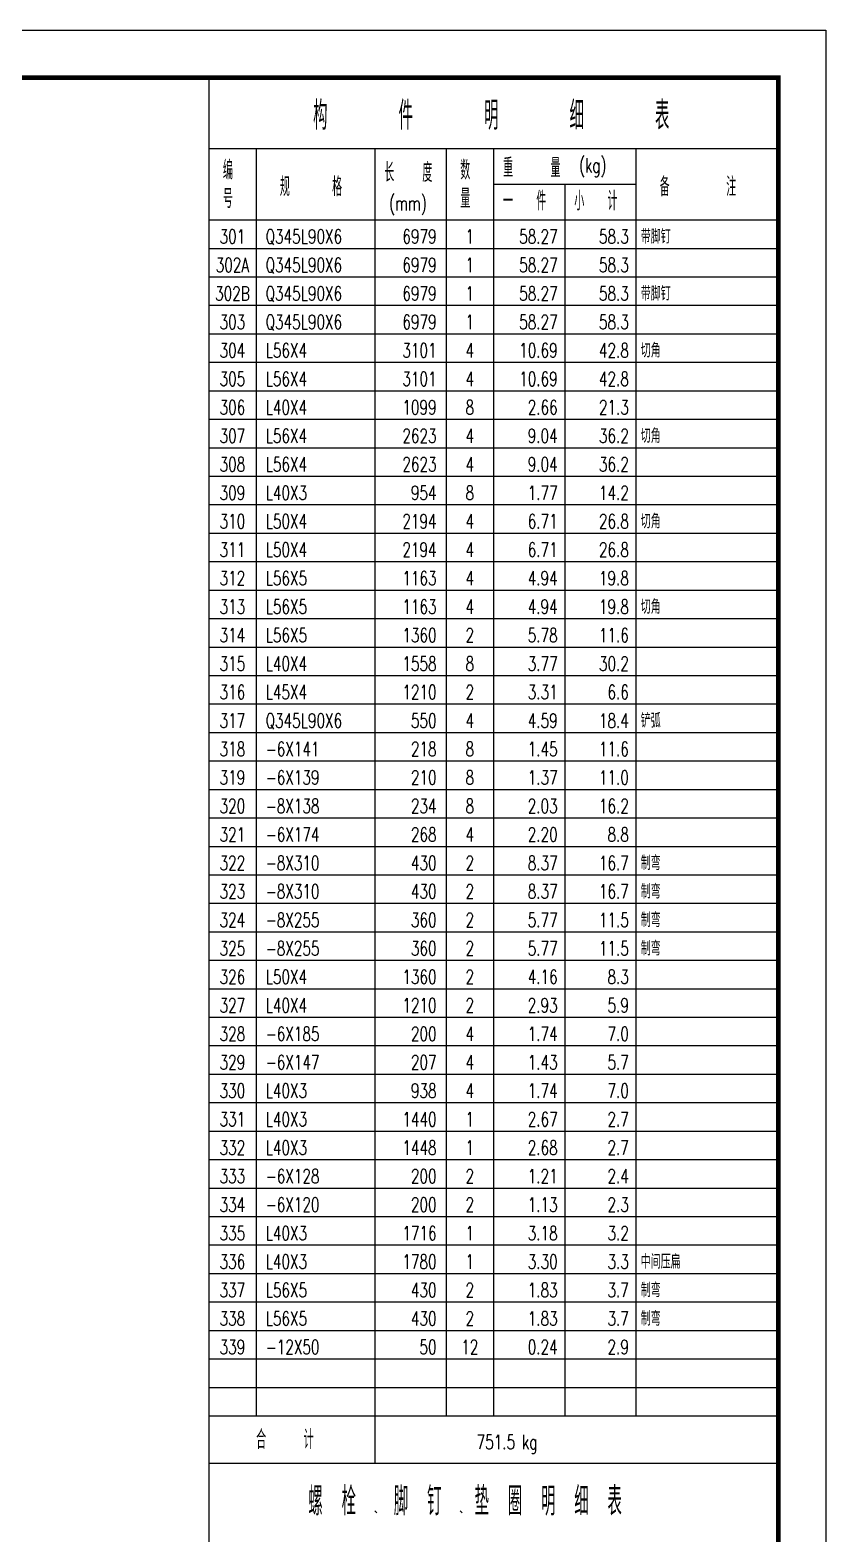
# Model space of a CAD drawing. Header units: millimetres. Extents: x 25936 to 26777, y -10793 to -10199.
# Drawn here: x 26609 to 26776.7, y -10515.6 to -10198.7 of the extents above; entities that cross this region are included whole.
import ezdxf
from ezdxf.enums import TextEntityAlignment as Align

# ---------------------------------------------------------------- set-up
doc = ezdxf.new("R2010")
doc.units = ezdxf.units.MM
doc.header["$LTSCALE"] = 10
doc.styles.get("Standard").update_dxf_attribs({"font": 'SIMPLEX.shx', "width": 0.7, "bigfont": 'gbhzfs.shx'})

# ---------------------------------------------------------------- blocks, each defined once
blk = doc.blocks.new('GWTKA1')
for p, q in [((21789.71, -9171.88), (22630.71, -9171.88)), ((22630.71, -9171.88), (22630.71, -9765.88))]:
    blk.add_line(p, q)
at = {"const_width": 1}
blk.add_lwpolyline([(21814.71, -9755.88), (21814.71, -9181.88), (22620.71, -9181.88), (22620.71, -9755.88), (21814.71, -9755.88)], dxfattribs=at)

msp = doc.modelspace()

# ---------------------------------------------------------------- linework, layer by layer
for p, q in [((26646.658, -10208.667), (26646.658, -10490.667)), ((26766.658, -10208.667), (26766.658, -10490.667)), ((26766.658, -10223.667), (26646.658, -10223.667)), ((26656.658, -10223.667), (26656.658, -10490.667)), ((26681.658, -10223.667), (26681.658, -10490.667)), ((26696.658, -10223.667), (26696.658, -10490.667)), ((26706.658, -10223.667), (26706.658, -10490.667)), ((26736.658, -10223.667), (26736.658, -10490.667)), ((26706.658, -10231.167), (26736.658, -10231.167)), ((26721.658, -10231.167), (26721.658, -10490.667)), ((26646.658, -10238.667), (26766.658, -10238.667)), ((26646.658, -10244.667), (26766.658, -10244.667)), ((26646.658, -10250.667), (26766.658, -10250.667)), ((26646.658, -10256.667), (26766.658, -10256.667)), ((26646.658, -10262.667), (26766.658, -10262.667)), ((26646.658, -10268.667), (26766.658, -10268.667)), ((26646.658, -10274.667), (26766.658, -10274.667)), ((26646.658, -10280.667), (26766.658, -10280.667)), ((26646.658, -10286.667), (26766.658, -10286.667)), ((26646.658, -10292.667), (26766.658, -10292.667)), ((26646.658, -10298.667), (26766.658, -10298.667)), ((26646.658, -10304.667), (26766.658, -10304.667)), ((26646.658, -10310.667), (26766.658, -10310.667)), ((26646.658, -10316.667), (26766.658, -10316.667)), ((26646.658, -10322.667), (26766.658, -10322.667)), ((26646.658, -10328.667), (26766.658, -10328.667)), ((26646.658, -10334.667), (26766.658, -10334.667)), ((26646.658, -10340.667), (26766.658, -10340.667)), ((26646.658, -10346.667), (26766.658, -10346.667)), ((26646.658, -10352.667), (26766.658, -10352.667)), ((26646.658, -10358.667), (26766.658, -10358.667)), ((26646.658, -10364.667), (26766.658, -10364.667)), ((26646.658, -10370.667), (26766.658, -10370.667)), ((26646.658, -10376.667), (26766.658, -10376.667)), ((26646.658, -10382.667), (26766.658, -10382.667)), ((26646.658, -10388.667), (26766.658, -10388.667)), ((26646.658, -10394.667), (26766.658, -10394.667)), ((26646.658, -10400.667), (26766.658, -10400.667)), ((26646.658, -10406.667), (26766.658, -10406.667)), ((26646.658, -10412.667), (26766.658, -10412.667)), ((26646.658, -10418.667), (26766.658, -10418.667)), ((26646.658, -10424.667), (26766.658, -10424.667)), ((26646.658, -10430.667), (26766.658, -10430.667)), ((26646.658, -10436.667), (26766.658, -10436.667)), ((26646.658, -10442.667), (26766.658, -10442.667)), ((26646.658, -10448.667), (26766.658, -10448.667)), ((26646.658, -10454.667), (26766.658, -10454.667)), ((26646.658, -10460.667), (26766.658, -10460.667)), ((26646.658, -10466.667), (26766.658, -10466.667)), ((26646.658, -10472.667), (26766.658, -10472.667)), ((26646.658, -10478.667), (26766.658, -10478.667)), ((26646.658, -10484.667), (26766.658, -10484.667)), ((26646.658, -10490.667), (26766.658, -10490.667)), ((26646.658, -10490.667), (26646.658, -10500.667)), ((26681.658, -10490.667), (26681.658, -10500.667)), ((26766.658, -10490.667), (26766.658, -10500.667)), ((26646.658, -10500.667), (26766.658, -10500.667)), ((26646.658, -10500.667), (26646.658, -10606.667)), ((26766.658, -10500.667), (26766.658, -10606.667)), ((26681.658, -10510.667), (26682.044, -10511.126)), ((26699.658, -10510.667), (26700.044, -10511.126))]:
    msp.add_line(p, q)

# ---------------------------------------------------------------- block references
msp.add_blockref('GWTKA1', (4145.944, -1026.791))

# ---------------------------------------------------------------- texts
at = {"width": 0.7}
for s, height, p in [('\\M+5B9B9', 6, (26668.658, -10219.667)), ('\\M+5BCFE', 6, (26686.658, -10219.667)), ('\\M+5CFB8', 6, (26722.658, -10219.667)), ('\\M+5B1ED', 6, (26740.658, -10219.667)), ('\\M+5C3F7', 6, (26704.658, -10219.667)), ('\\M+5B1E0', 4, (26649.658, -10230.167)), ('\\M+5CAFD', 4, (26699.658, -10230.167)), ('\\M+5D6D8', 4, (26708.658, -10229.667)), ('\\M+5C1BF', 4, (26718.658, -10229.667)), ('(kg)', 3, (26724.658, -10228.667)), ('\\M+5B3A4', 4, (26683.658, -10230.667)), ('\\M+5B6C8', 4, (26691.658, -10230.667)), ('\\M+5BAC5', 4, (26649.658, -10236.167)), ('\\M+5B9E6', 4, (26661.658, -10233.667)), ('\\M+5B8F1', 4, (26672.658, -10233.667)), ('\\M+5C1BF', 4, (26699.658, -10236.167)), ('\\M+5B1B8', 4, (26741.658, -10233.667)), ('\\M+5D7A2', 4, (26755.658, -10233.667)), ('(mm)', 3, (26684.658, -10236.667)), ('\\M+5D2BB', 4, (26708.658, -10236.667)), ('\\M+5BCFE', 4, (26715.658, -10236.667)), ('\\M+5D0A1', 4, (26723.658, -10236.667)), ('\\M+5BCC6', 4, (26730.658, -10236.667)), ('Q345L90X6', 3, (26658.658, -10243.667)), ('\\M+5B4F8\\M+5BDC5\\M+5B6A4', 3, (26737.658, -10243.667)), ('Q345L90X6', 3, (26658.658, -10249.667)), ('Q345L90X6', 3, (26658.658, -10255.667)), ('\\M+5B4F8\\M+5BDC5\\M+5B6A4', 3, (26737.658, -10255.667)), ('Q345L90X6', 3, (26658.658, -10261.667)), ('L56X4', 3, (26658.658, -10267.667)), ('\\M+5C7D0\\M+5BDC7', 3, (26737.658, -10267.667)), ('L56X4', 3, (26658.658, -10273.667)), ('L40X4', 3, (26658.658, -10279.667)), ('L56X4', 3, (26658.658, -10285.667)), ('\\M+5C7D0\\M+5BDC7', 3, (26737.658, -10285.667)), ('L56X4', 3, (26658.658, -10291.667)), ('L40X3', 3, (26658.658, -10297.667)), ('L50X4', 3, (26658.658, -10303.667)), ('\\M+5C7D0\\M+5BDC7', 3, (26737.658, -10303.667)), ('L50X4', 3, (26658.658, -10309.667)), ('L56X5', 3, (26658.658, -10315.667)), ('L56X5', 3, (26658.658, -10321.667)), ('\\M+5C7D0\\M+5BDC7', 3, (26737.658, -10321.667)), ('L56X5', 3, (26658.658, -10327.667)), ('L40X4', 3, (26658.658, -10333.667)), ('L45X4', 3, (26658.658, -10339.667)), ('Q345L90X6', 3, (26658.658, -10345.667)), ('\\M+5B2F9\\M+5BBA1', 3, (26737.658, -10345.667)), ('-6X141', 3, (26658.658, -10351.667)), ('-6X139', 3, (26658.658, -10357.667)), ('-8X138', 3, (26658.658, -10363.667)), ('-6X174', 3, (26658.658, -10369.667)), ('-8X310', 3, (26658.658, -10375.667)), ('\\M+5D6C6\\M+5CDE4', 3, (26737.658, -10375.667)), ('-8X310', 3, (26658.658, -10381.667)), ('\\M+5D6C6\\M+5CDE4', 3, (26737.658, -10381.667)), ('-8X255', 3, (26658.658, -10387.667)), ('\\M+5D6C6\\M+5CDE4', 3, (26737.658, -10387.667)), ('\\M+5D6C6\\M+5CDE4', 3, (26737.658, -10393.667)), ('-8X255', 3, (26658.658, -10393.667)), ('L50X4', 3, (26658.658, -10399.667)), ('L40X4', 3, (26658.658, -10405.667)), ('-6X185', 3, (26658.658, -10411.667)), ('-6X147', 3, (26658.658, -10417.667)), ('L40X3', 3, (26658.658, -10423.667)), ('L40X3', 3, (26658.658, -10429.667)), ('L40X3', 3, (26658.658, -10435.667)), ('-6X128', 3, (26658.658, -10441.667)), ('-6X120', 3, (26658.658, -10447.667)), ('L40X3', 3, (26658.658, -10453.667)), ('L40X3', 3, (26658.658, -10459.667)), ('\\M+5D6D0\\M+5BCE4\\M+5D1B9\\M+5B1E2', 3, (26737.658, -10459.667)), ('L56X5', 3, (26658.658, -10465.667)), ('\\M+5D6C6\\M+5CDE4', 3, (26737.658, -10465.667)), ('L56X5', 3, (26658.658, -10471.667)), ('\\M+5D6C6\\M+5CDE4', 3, (26737.658, -10471.667)), ('-12X50', 3, (26658.658, -10477.667)), ('\\M+5BACF', 4, (26656.658, -10497.667)), ('\\M+5BCC6', 4, (26666.658, -10497.667)), (' 751.5 kg', 3, (26701.658, -10497.667)), ('\\M+5C2DD', 6, (26667.658, -10511.667)), ('\\M+5CBA8', 6, (26674.658, -10511.667)), ('\\M+5BDC5', 6, (26685.658, -10511.667)), ('\\M+5B6A4', 6, (26692.658, -10511.667)), ('\\M+5B5E6', 6, (26702.658, -10511.667)), ('\\M+5C8A6', 6, (26709.658, -10511.667)), ('\\M+5C3F7', 6, (26716.658, -10511.667)), ('\\M+5CFB8', 6, (26723.658, -10511.667)), ('\\M+5B1ED', 6, (26730.658, -10511.667))]:
    msp.add_text(s, height=height, dxfattribs=at).set_placement(p)
for s, p in [('301', (26651.658, -10243.667)), ('1', (26701.658, -10243.667)), ('302A', (26651.658, -10249.667)), ('1', (26701.658, -10249.667)), ('302B', (26651.658, -10255.667)), ('1', (26701.658, -10255.667)), ('303', (26651.658, -10261.667)), ('1', (26701.658, -10261.667)), ('304', (26651.658, -10267.667)), ('4', (26701.658, -10267.667)), ('305', (26651.658, -10273.667)), ('4', (26701.658, -10273.667)), ('306', (26651.658, -10279.667)), ('8', (26701.658, -10279.667)), ('307', (26651.658, -10285.667)), ('4', (26701.658, -10285.667)), ('308', (26651.658, -10291.667)), ('4', (26701.658, -10291.667)), ('309', (26651.658, -10297.667)), ('8', (26701.658, -10297.667)), ('310', (26651.658, -10303.667)), ('4', (26701.658, -10303.667)), ('311', (26651.658, -10309.667)), ('4', (26701.658, -10309.667)), ('312', (26651.658, -10315.667)), ('4', (26701.658, -10315.667)), ('313', (26651.658, -10321.667)), ('4', (26701.658, -10321.667)), ('314', (26651.658, -10327.667)), ('2', (26701.658, -10327.667)), ('315', (26651.658, -10333.667)), ('8', (26701.658, -10333.667)), ('316', (26651.658, -10339.667)), ('2', (26701.658, -10339.667)), ('317', (26651.658, -10345.667)), ('4', (26701.658, -10345.667)), ('318', (26651.658, -10351.667)), ('8', (26701.658, -10351.667)), ('319', (26651.658, -10357.667)), ('8', (26701.658, -10357.667)), ('320', (26651.658, -10363.667)), ('8', (26701.658, -10363.667)), ('321', (26651.658, -10369.667)), ('4', (26701.658, -10369.667)), ('322', (26651.658, -10375.667)), ('2', (26701.658, -10375.667)), ('323', (26651.658, -10381.667)), ('2', (26701.658, -10381.667)), ('324', (26651.658, -10387.667)), ('2', (26701.658, -10387.667)), ('325', (26651.658, -10393.667)), ('2', (26701.658, -10393.667)), ('326', (26651.658, -10399.667)), ('2', (26701.658, -10399.667)), ('327', (26651.658, -10405.667)), ('2', (26701.658, -10405.667)), ('328', (26651.658, -10411.667)), ('4', (26701.658, -10411.667)), ('329', (26651.658, -10417.667)), ('4', (26701.658, -10417.667)), ('330', (26651.658, -10423.667)), ('4', (26701.658, -10423.667)), ('331', (26651.658, -10429.667)), ('1', (26701.658, -10429.667)), ('332', (26651.658, -10435.667)), ('1', (26701.658, -10435.667)), ('333', (26651.658, -10441.667)), ('2', (26701.658, -10441.667)), ('334', (26651.658, -10447.667)), ('2', (26701.658, -10447.667)), ('335', (26651.658, -10453.667)), ('1', (26701.658, -10453.667)), ('336', (26651.658, -10459.667)), ('1', (26701.658, -10459.667)), ('337', (26651.658, -10465.667)), ('2', (26701.658, -10465.667)), ('338', (26651.658, -10471.667)), ('2', (26701.658, -10471.667)), ('339', (26651.658, -10477.667)), ('12', (26701.658, -10477.667))]:
    msp.add_text(s, height=3, dxfattribs=at).set_placement(p, align=Align.CENTER)
for s, p in [('6979', (26694.658, -10243.667)), ('58.27', (26720.158, -10243.667)), ('58.3', (26735.158, -10243.667)), ('6979', (26694.658, -10249.667)), ('58.27', (26720.158, -10249.667)), ('58.3', (26735.158, -10249.667)), ('6979', (26694.658, -10255.667)), ('58.27', (26720.158, -10255.667)), ('58.3', (26735.158, -10255.667)), ('6979', (26694.658, -10261.667)), ('58.27', (26720.158, -10261.667)), ('58.3', (26735.158, -10261.667)), ('3101', (26694.658, -10267.667)), ('10.69', (26720.158, -10267.667)), ('42.8', (26735.158, -10267.667)), ('3101', (26694.658, -10273.667)), ('10.69', (26720.158, -10273.667)), ('42.8', (26735.158, -10273.667)), ('1099', (26694.658, -10279.667)), ('2.66', (26720.158, -10279.667)), ('21.3', (26735.158, -10279.667)), ('2623', (26694.658, -10285.667)), ('9.04', (26720.158, -10285.667)), ('36.2', (26735.158, -10285.667)), ('2623', (26694.658, -10291.667)), ('9.04', (26720.158, -10291.667)), ('36.2', (26735.158, -10291.667)), ('954', (26694.658, -10297.667)), ('1.77', (26720.158, -10297.667)), ('14.2', (26735.158, -10297.667)), ('2194', (26694.658, -10303.667)), ('6.71', (26720.158, -10303.667)), ('26.8', (26735.158, -10303.667)), ('2194', (26694.658, -10309.667)), ('6.71', (26720.158, -10309.667)), ('26.8', (26735.158, -10309.667)), ('1163', (26694.658, -10315.667)), ('4.94', (26720.158, -10315.667)), ('19.8', (26735.158, -10315.667)), ('1163', (26694.658, -10321.667)), ('4.94', (26720.158, -10321.667)), ('19.8', (26735.158, -10321.667)), ('1360', (26694.658, -10327.667)), ('5.78', (26720.158, -10327.667)), ('11.6', (26735.158, -10327.667)), ('1558', (26694.658, -10333.667)), ('3.77', (26720.158, -10333.667)), ('30.2', (26735.158, -10333.667)), ('1210', (26694.658, -10339.667)), ('3.31', (26720.158, -10339.667)), ('6.6', (26735.158, -10339.667)), ('550', (26694.658, -10345.667)), ('4.59', (26720.158, -10345.667)), ('18.4', (26735.158, -10345.667)), ('218', (26694.658, -10351.667)), ('1.45', (26720.158, -10351.667)), ('11.6', (26735.158, -10351.667)), ('210', (26694.658, -10357.667)), ('1.37', (26720.158, -10357.667)), ('11.0', (26735.158, -10357.667)), ('234', (26694.658, -10363.667)), ('2.03', (26720.158, -10363.667)), ('16.2', (26735.158, -10363.667)), ('268', (26694.658, -10369.667)), ('2.20', (26720.158, -10369.667)), ('8.8', (26735.158, -10369.667)), ('430', (26694.658, -10375.667)), ('8.37', (26720.158, -10375.667)), ('16.7', (26735.158, -10375.667)), ('430', (26694.658, -10381.667)), ('8.37', (26720.158, -10381.667)), ('16.7', (26735.158, -10381.667)), ('360', (26694.658, -10387.667)), ('5.77', (26720.158, -10387.667)), ('11.5', (26735.158, -10387.667)), ('360', (26694.658, -10393.667)), ('5.77', (26720.158, -10393.667)), ('11.5', (26735.158, -10393.667)), ('1360', (26694.658, -10399.667)), ('4.16', (26720.158, -10399.667)), ('8.3', (26735.158, -10399.667)), ('1210', (26694.658, -10405.667)), ('2.93', (26720.158, -10405.667)), ('5.9', (26735.158, -10405.667)), ('200', (26694.658, -10411.667)), ('1.74', (26720.158, -10411.667)), ('7.0', (26735.158, -10411.667)), ('207', (26694.658, -10417.667)), ('1.43', (26720.158, -10417.667)), ('5.7', (26735.158, -10417.667)), ('938', (26694.658, -10423.667)), ('1.74', (26720.158, -10423.667)), ('7.0', (26735.158, -10423.667)), ('1440', (26694.658, -10429.667)), ('2.67', (26720.158, -10429.667)), ('2.7', (26735.158, -10429.667)), ('1448', (26694.658, -10435.667)), ('2.68', (26720.158, -10435.667)), ('2.7', (26735.158, -10435.667)), ('200', (26694.658, -10441.667)), ('1.21', (26720.158, -10441.667)), ('2.4', (26735.158, -10441.667)), ('200', (26694.658, -10447.667)), ('1.13', (26720.158, -10447.667)), ('2.3', (26735.158, -10447.667)), ('1716', (26694.658, -10453.667)), ('3.18', (26720.158, -10453.667)), ('3.2', (26735.158, -10453.667)), ('1780', (26694.658, -10459.667)), ('3.30', (26720.158, -10459.667)), ('3.3', (26735.158, -10459.667)), ('430', (26694.658, -10465.667)), ('1.83', (26720.158, -10465.667)), ('3.7', (26735.158, -10465.667)), ('430', (26694.658, -10471.667)), ('1.83', (26720.158, -10471.667)), ('3.7', (26735.158, -10471.667)), ('50', (26694.658, -10477.667)), ('0.24', (26720.158, -10477.667)), ('2.9', (26735.158, -10477.667))]:
    msp.add_text(s, height=3, dxfattribs=at).set_placement(p, align=Align.RIGHT)

doc.saveas('drawing.dxf')
